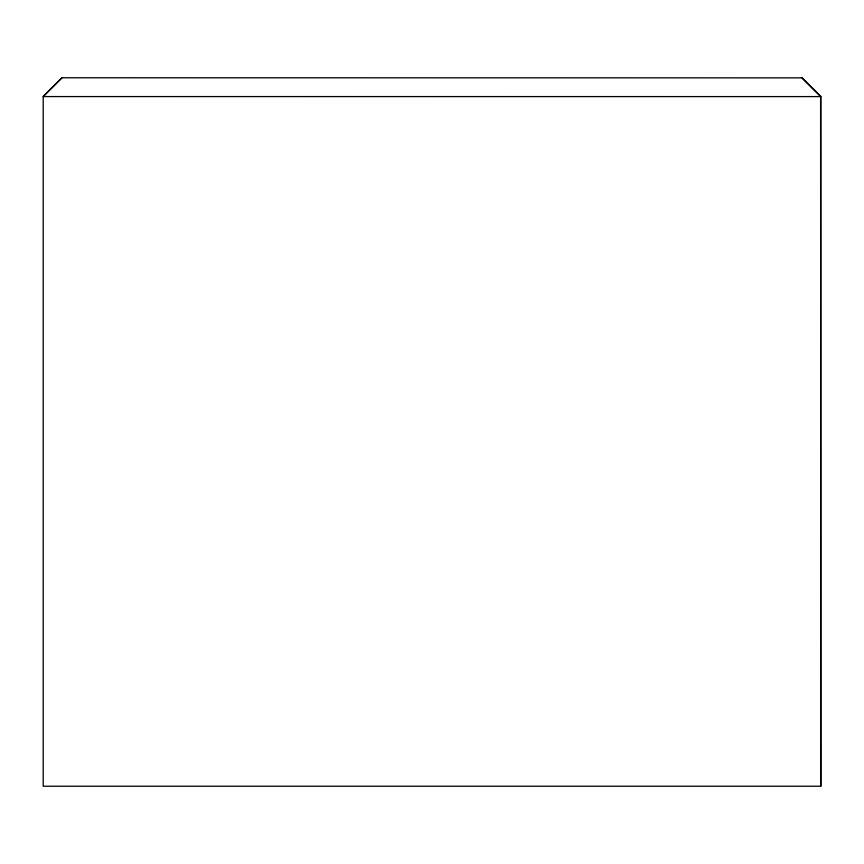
<?xml version="1.0" encoding="UTF-8"?>
<svg xmlns="http://www.w3.org/2000/svg" width="864" height="864" viewBox="0 0 864 864"><rect width="100%" height="100%" fill="white"/><g stroke="black" fill="none" stroke-linecap="round" stroke-linejoin="round"><path stroke-width="1.3" d="M801.976 77.857L820.8 96.595L820.8 786.229L43.2 786.24L43.2 96.433L62.014 77.771L801.976 77.857L820.8 96.595L43.2 96.574L62.014 77.76M820.616 96.574L820.8 786.229"/></g></svg>
